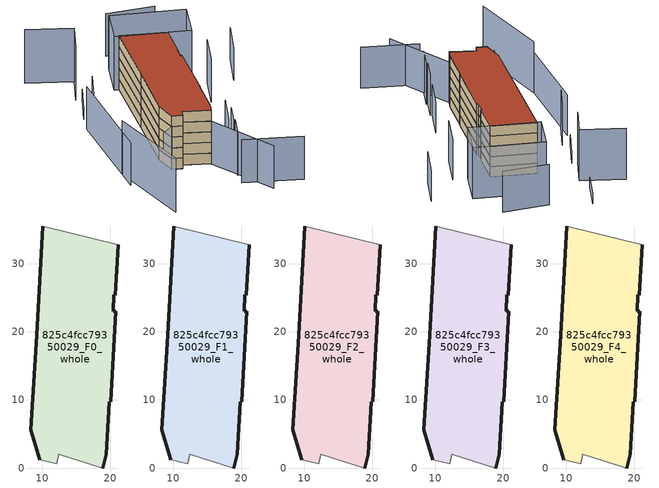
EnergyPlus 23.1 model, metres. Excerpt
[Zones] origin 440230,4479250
825c4fcc79350029_F0_whole
 floor ground (EU_floor_Construction): 18.89,0 19.45,1.99 19.91,9.73 20.07,9.71 20.79,23 20.44,23.04 20.57,25.43 20.76,25.39 21.17,32.79 10.13,35.56 9.21,19.54 8.35,5.63 9.64,1.21 12.13,0.64 12.47,1.99 z0
 wall outside (EU_wall_Construction): 21.17,32.79 20.76,25.39 20.57,25.43 20.44,23.04 20.79,23 20.07,9.71 19.91,9.73 19.45,1.99 18.89,0 / 9.64,1.21 8.35,5.63 9.21,19.54 10.13,35.56 z0:3
 wall adiabatic (EU_wall_Construction): 10.13,35.56 21.17,32.79 / 18.89,0 12.47,1.99 12.13,0.64 9.64,1.21 z0:3
825c4fcc79350029_F1_whole
 floor to 825c4fcc79350029_F0_whole (EU_floor_Construction): 18.88,0 19.44,1.99 19.9,9.73 20.06,9.71 20.79,23 20.44,23.04 20.56,25.43 20.76,25.39 21.17,32.79 10.13,35.56 9.2,19.54 8.35,5.63 9.63,1.21 12.13,0.64 12.46,1.99 z3
 wall outside (EU_wall_Construction): 21.17,32.79 20.76,25.39 20.57,25.43 20.44,23.04 20.79,23 20.07,9.71 19.91,9.73 19.45,1.99 18.89,0 / 9.64,1.21 8.35,5.63 9.21,19.54 10.13,35.56 z3:6
 wall adiabatic (EU_wall_Construction): 10.13,35.56 21.17,32.79 / 18.89,0 12.47,1.99 12.13,0.64 9.64,1.21 z3:6
825c4fcc79350029_F2_whole
 floor to 825c4fcc79350029_F1_whole (EU_floor_Construction): 18.88,0 19.44,1.99 19.9,9.73 20.06,9.71 20.79,23 20.44,23.04 20.56,25.43 20.76,25.39 21.17,32.79 10.13,35.56 9.2,19.54 8.35,5.63 9.63,1.21 12.13,0.64 12.46,1.99 z6
 wall outside (EU_wall_Construction): 21.17,32.79 20.76,25.39 20.57,25.43 20.44,23.04 20.79,23 20.07,9.71 19.91,9.73 19.45,1.99 18.89,0 / 9.64,1.21 8.35,5.63 9.21,19.54 10.13,35.56 z6:9
 wall adiabatic (EU_wall_Construction): 10.13,35.56 21.17,32.79 / 18.89,0 12.47,1.99 12.13,0.64 9.64,1.21 z6:9
825c4fcc79350029_F3_whole
 floor to 825c4fcc79350029_F2_whole (EU_floor_Construction): 18.88,0 19.44,1.99 19.9,9.73 20.06,9.71 20.79,23 20.44,23.04 20.56,25.43 20.76,25.39 21.17,32.79 10.13,35.56 9.2,19.54 8.35,5.63 9.63,1.21 12.13,0.64 12.46,1.99 z9
 wall outside (EU_wall_Construction): 21.17,32.79 20.76,25.39 20.57,25.43 20.44,23.04 20.79,23 20.07,9.71 19.91,9.73 19.45,1.99 18.89,0 / 9.64,1.21 8.35,5.63 9.21,19.54 10.13,35.56 z9:12
 wall adiabatic (EU_wall_Construction): 10.13,35.56 21.17,32.79 / 18.89,0 12.47,1.99 12.13,0.64 9.64,1.21 z9:12
825c4fcc79350029_F4_whole
 floor to 825c4fcc79350029_F3_whole (EU_floor_Construction): 18.88,0 19.44,1.99 19.9,9.73 20.06,9.71 20.79,23 20.44,23.04 20.56,25.43 20.76,25.39 21.17,32.79 10.13,35.56 9.2,19.54 8.35,5.63 9.63,1.21 12.13,0.64 12.46,1.99 z12
 wall outside (EU_wall_Construction): 21.17,32.79 20.76,25.39 20.57,25.43 20.44,23.04 20.79,23 20.07,9.71 19.91,9.73 19.45,1.99 18.89,0 / 9.64,1.21 8.35,5.63 9.21,19.54 10.13,35.56 z12:15
 wall adiabatic (EU_wall_Construction): 10.13,35.56 21.17,32.79 / 18.89,0 12.47,1.99 12.13,0.64 9.64,1.21 z12:15
 roof outside (EU_roof_Construction): 21.17,32.79 20.76,25.39 20.57,25.43 20.44,23.04 20.79,23 20.07,9.71 19.91,9.73 19.45,1.99 18.89,0 12.47,1.99 12.13,0.64 9.64,1.21 8.35,5.63 9.21,19.54 10.13,35.56 z15
shading: 22.66,-9.66 36.51,-13.6 / 6.94,-0.61 15.43,5.12 / 15.43,5.12 28.61,-14.41 / 22.91,-6.41 24.26,-1.51 / 23.87,-1.4 25.16,3.29 / -2.52,23.34 -1.45,-1.21 / 0.1,26.79 -2.36,19.63 / 28.04,22.91 30.09,30.57 / 23.79,47.57 12.24,48.89 z0:12; 24.61,3.37 26.57,10.53 / 36.06,29.19 38.28,37.02 z0:9; 0.75,34.68 -1.7,27.32 / 2.3,52.31 0.49,45.67 z0:3; -9.05,45.65 1.74,42.05 / 1.74,42.05 -0.57,35.11 / -1.66,3.58 4.19,-14.92 / 11.05,43.9 28.54,39.71 / 28.54,39.71 26.56,31.43 / 26.56,31.43 9.06,35.63 / 9.06,35.63 11.05,43.9 z0:15
[Building]
EU S2 Campaign: North Axis=0; Terrain=City; Solar Distribution=FullExterior
[Site:Location]
Madrid: Latitude=40.5; Longitude=-3.5; Time Zone=1; Elevation=609
[SizingPeriod:WeatherFileDays]
AnnualSizingPeriod: Begin Month=1; Begin Day of Month=1; End Month=12; End Day of Month=31; Day of Week for Start Day=Monday; Use Weather File Daylight Saving Period=No; Use Weather File Rain and Snow Indicators=No
[MATERIAL]
EU_InternalMass_Material: Roughness=MediumRough; Thickness=0.1; Conductivity=1; Density=1800; Specific Heat=900; Thermal Absorptance=0.9; Solar Absorptance=0.7; Visible Absorptance=0.7
[MATERIAL:NOMASS] Roughness=MediumRough; Thermal Absorptance=0.9; Solar Absorptance=0.7; Visible Absorptance=0.7
Name | Thermal Resistance
EU_wall_NoMass | 1.60022
EU_roof_NoMass | 1.57597
EU_floor_NoMass | 0.470652
[CONSTRUCTION]
EU_wall_Construction: EU_wall_NoMass
EU_roof_Construction: EU_roof_NoMass
EU_floor_Construction: EU_floor_NoMass
EU_InternalMass_Construction: EU_InternalMass_Material
[ZONE] Type=1; Multiplier=1; Ceiling Height=autocalculate; Volume=1114.37; Floor Area=autocalculate; Part of Total Floor Area=Yes
825c4fcc79350029_F0_whole; 825c4fcc79350029_F1_whole; 825c4fcc79350029_F2_whole; 825c4fcc79350029_F3_whole; 825c4fcc79350029_F4_whole
[INTERNALMASS] Construction=EU_InternalMass_Construction; Surface Area=371.456
Name | Zone or ZoneList
825c4fcc79350029_F0_whole_EU_InternalMass | 825c4fcc79350029_F0_whole
825c4fcc79350029_F1_whole_EU_InternalMass | 825c4fcc79350029_F1_whole
825c4fcc79350029_F2_whole_EU_InternalMass | 825c4fcc79350029_F2_whole
825c4fcc79350029_F3_whole_EU_InternalMass | 825c4fcc79350029_F3_whole
825c4fcc79350029_F4_whole_EU_InternalMass | 825c4fcc79350029_F4_whole
[OTHEREQUIPMENT] Fuel Type=Electricity; Design Level Calculation Method=Watts/Area; Power per Zone Floor Area=1; Fraction Latent=0; Fraction Radiant=0; Fraction Lost=0; Carbon Dioxide Generation Rate=0; EndUse Subcategory=EU_Step8_InternalGains
Name | Zone or ZoneList or Space or SpaceList | Schedule
EU_Step8_InternalGain_825c4fcc79350029_F0_whole_f000 | 825c4fcc79350029_F0_whole | EU_Step8_GainSchedule_825c4fcc79350029_F0_whole_f000
EU_Step8_InternalGain_825c4fcc79350029_F1_whole_f000 | 825c4fcc79350029_F1_whole | EU_Step8_GainSchedule_825c4fcc79350029_F1_whole_f000
EU_Step8_InternalGain_825c4fcc79350029_F2_whole_f000 | 825c4fcc79350029_F2_whole | EU_Step8_GainSchedule_825c4fcc79350029_F2_whole_f000
EU_Step8_InternalGain_825c4fcc79350029_F3_whole_f000 | 825c4fcc79350029_F3_whole | EU_Step8_GainSchedule_825c4fcc79350029_F3_whole_f000
EU_Step8_InternalGain_825c4fcc79350029_F4_whole_f000 | 825c4fcc79350029_F4_whole | EU_Step8_GainSchedule_825c4fcc79350029_F4_whole_f000
[ZONEVENTILATION:DESIGNFLOWRATE] Schedule=EU_AlwaysOn; Design Flow Rate Calculation Method=AirChanges/Hour; Air Changes per Hour=0.480704; Ventilation Type=Natural; Fan Pressure Rise=0; Fan Total Efficiency=1; Constant Term Coefficient=1; Temperature Term Coefficient=0; Velocity Term Coefficient=0; Velocity Squared Term Coefficient=0; Minimum Indoor Temperature=-100; Maximum Indoor Temperature=100; Delta Temperature=-100; Minimum Outdoor Temperature=-100; Maximum Outdoor Temperature=100; Maximum Wind Speed=40
Name | Zone or ZoneList or Space or SpaceList
EU_ConstantAir_825c4fcc79350029_F0_whole | 825c4fcc79350029_F0_whole
EU_ConstantAir_825c4fcc79350029_F1_whole | 825c4fcc79350029_F1_whole
EU_ConstantAir_825c4fcc79350029_F2_whole | 825c4fcc79350029_F2_whole
EU_ConstantAir_825c4fcc79350029_F3_whole | 825c4fcc79350029_F3_whole
EU_ConstantAir_825c4fcc79350029_F4_whole | 825c4fcc79350029_F4_whole
[HVACTEMPLATE:THERMOSTAT] Constant Heating Setpoint=20; Constant Cooling Setpoint=50
EU_HeatOnly_825c4fcc79350029_F0_whole; EU_HeatOnly_825c4fcc79350029_F1_whole; EU_HeatOnly_825c4fcc79350029_F2_whole; EU_HeatOnly_825c4fcc79350029_F3_whole; EU_HeatOnly_825c4fcc79350029_F4_whole
[HVACTEMPLATE:ZONE:IDEALLOADSAIRSYSTEM] System Availability Schedule=EU_AlwaysOn; Maximum Heating Supply Air Temperature=50; Minimum Cooling Supply Air Temperature=13; Maximum Heating Supply Air Humidity Ratio=0.0156; Minimum Cooling Supply Air Humidity Ratio=0.0077; Heating Limit=NoLimit; Cooling Limit=NoLimit; Heating Availability Schedule=EU_AlwaysOn; Cooling Availability Schedule=EU_CoolingOff; Dehumidification Control Type=ConstantSensibleHeatRatio; Cooling Sensible Heat Ratio=0.7; Dehumidification Setpoint=60; Humidification Control Type=None; Humidification Setpoint=30; Outdoor Air Method=None; Outdoor Air Flow Rate per Person=0.00944; Outdoor Air Flow Rate per Zone Floor Area=0; Outdoor Air Flow Rate per Zone=0; Demand Controlled Ventilation Type=None; Outdoor Air Economizer Type=NoEconomizer; Heat Recovery Type=None; Sensible Heat Recovery Effectiveness=0.7; Latent Heat Recovery Effectiveness=0.65
Name | Template Thermostat
825c4fcc79350029_F0_whole | EU_HeatOnly_825c4fcc79350029_F0_whole
825c4fcc79350029_F1_whole | EU_HeatOnly_825c4fcc79350029_F1_whole
825c4fcc79350029_F2_whole | EU_HeatOnly_825c4fcc79350029_F2_whole
825c4fcc79350029_F3_whole | EU_HeatOnly_825c4fcc79350029_F3_whole
825c4fcc79350029_F4_whole | EU_HeatOnly_825c4fcc79350029_F4_whole
[SIZING:ZONE] Zone Cooling Design Supply Air Temperature Input Method=SupplyAirTemperature; Zone Cooling Design Supply Air Temperature=13; Zone Heating Design Supply Air Temperature Input Method=SupplyAirTemperature; Zone Heating Design Supply Air Temperature=50; Zone Cooling Design Supply Air Humidity Ratio=0.008; Zone Heating Design Supply Air Humidity Ratio=0.008; Cooling Design Air Flow Method=DesignDay; Cooling Design Air Flow Rate=0; Cooling Minimum Air Flow per Zone Floor Area=0.000762; Cooling Minimum Air Flow=0; Cooling Minimum Air Flow Fraction=0.2; Heating Design Air Flow Method=DesignDay; Heating Design Air Flow Rate=0; Heating Maximum Air Flow per Zone Floor Area=0.002032; Heating Maximum Air Flow=0.141576; Heating Maximum Air Flow Fraction=0.3; Account for Dedicated Outdoor Air System=No; Dedicated Outdoor Air System Control Strategy=NeutralSupplyAir; Dedicated Outdoor Air Low Setpoint Temperature for Design=autosize; Dedicated Outdoor Air High Setpoint Temperature for Design=autosize; Zone Load Sizing Method=Sensible Load Only No Latent Load; Zone Latent Cooling Design Supply Air Humidity Ratio Input Method=HumidityRatioDifference; Zone Cooling Design Supply Air Humidity Ratio Difference=0.005; Zone Latent Heating Design Supply Air Humidity Ratio Input Method=HumidityRatioDifference; Zone Humidification Design Supply Air Humidity Ratio Difference=0.005
825c4fcc79350029_F0_whole; 825c4fcc79350029_F1_whole; 825c4fcc79350029_F2_whole; 825c4fcc79350029_F3_whole; 825c4fcc79350029_F4_whole
[SCHEDULE:CONSTANT]
Name | Hourly Value
EU_AlwaysOn | 1
EU_CoolingOff | 0
[SCHEDULE:FILE] Column Number=1; Rows to Skip at Top=0; Number of Hours of Data=8760; Column Separator=Comma; Interpolate to Timestep=No; Minutes per Item=60; Adjust Schedule for Daylight Savings=Yes
Name | File
EU_Step8_GainSchedule_825c4fcc79350029_F0_whole_f000 | ../../schedules/825c4fcc79350029/825c4fcc79350029_F0_whole_f000_gain.csv
EU_Step8_GainSchedule_825c4fcc79350029_F1_whole_f000 | ../../schedules/825c4fcc79350029/825c4fcc79350029_F1_whole_f000_gain.csv
EU_Step8_GainSchedule_825c4fcc79350029_F2_whole_f000 | ../../schedules/825c4fcc79350029/825c4fcc79350029_F2_whole_f000_gain.csv
EU_Step8_GainSchedule_825c4fcc79350029_F3_whole_f000 | ../../schedules/825c4fcc79350029/825c4fcc79350029_F3_whole_f000_gain.csv
EU_Step8_GainSchedule_825c4fcc79350029_F4_whole_f000 | ../../schedules/825c4fcc79350029/825c4fcc79350029_F4_whole_f000_gain.csv
